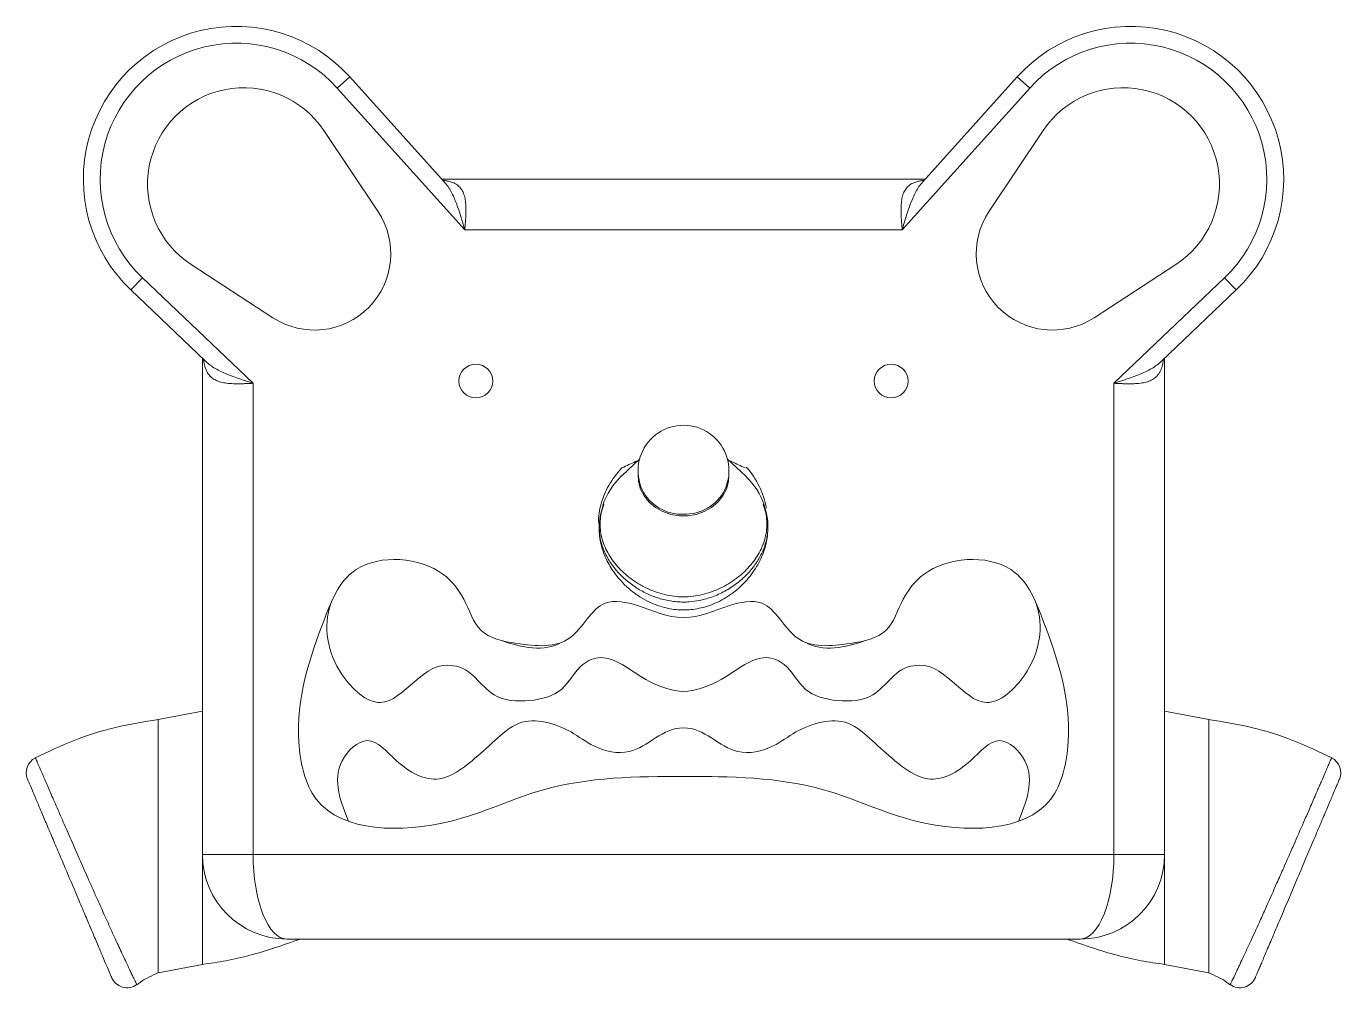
# Model space of a CAD drawing. Header units: millimetres. Extents: x 8.7 to 86.6, y 20 to 77.
import ezdxf

# ---------------------------------------------------------------- set-up
doc = ezdxf.new("R2010")
doc.units = ezdxf.units.MM

msp = doc.modelspace()

# ---------------------------------------------------------------- linework, layer by layer
at = {"color": 7, "linetype": 'Continuous', "lineweight": 15}
for p, q in [((27.161, 73.291), (27.905, 73.96)), ((34.716, 64.9), (27.161, 73.291)), ((27.905, 73.96), (33.502, 67.743)), ((68.184, 73.291), (60.63, 64.9)), ((67.441, 73.96), (61.844, 67.743)), ((67.441, 73.96), (68.184, 73.291)), ((29.565, 66.002), (26.355, 70.793)), ((68.99, 70.793), (65.781, 66.002)), ((33.361, 67.9), (61.985, 67.9)), ((60.63, 64.9), (34.716, 64.9)), ((18.512, 62.844), (23.345, 59.698)), ((72.001, 59.698), (76.834, 62.844)), ((15.614, 62.067), (14.924, 61.343)), ((15.614, 62.067), (22.173, 55.816)), ((73.173, 55.816), (79.732, 62.067)), ((80.422, 61.343), (79.732, 62.067)), ((19.353, 57.122), (14.924, 61.343)), ((75.993, 57.122), (80.422, 61.343)), ((19.173, 27.9), (19.173, 57.293)), ((76.173, 57.293), (76.173, 27.9)), ((22.173, 55.816), (22.173, 27.9)), ((73.173, 27.9), (73.173, 55.816)), ((45.076, 51.347), (44.012, 50.333)), ((51.337, 50.33), (50.269, 51.347)), ((52.673, 47.51), (52.672, 47.62)), ((19.173, 36.4), (16.551, 35.9)), ((16.551, 20.9), (16.551, 35.9)), ((78.795, 35.9), (76.173, 36.4)), ((78.795, 35.9), (78.795, 20.9)), ((22.173, 27.9), (19.173, 27.9)), ((19.173, 21.4), (19.173, 27.899)), ((22.173, 27.9), (73.173, 27.9)), ((76.173, 27.9), (73.173, 27.9)), ((76.173, 27.899), (76.173, 21.4)), ((71.173, 22.9), (24.173, 22.9)), ((16.551, 20.9), (19.173, 21.4)), ((76.173, 21.4), (78.795, 20.9))]:
    msp.add_line(p, q, dxfattribs=at)
at = {"color": 8, "linetype": 'Continuous', "lineweight": 15, "flags": 128}
msp.add_lwpolyline([(50.359, 50.472), (50.361, 50.44), (50.337, 49.989), (50.216, 49.551), (50.004, 49.14), (49.707, 48.773), (49.337, 48.462), (48.906, 48.218), (48.431, 48.05), (47.929, 47.965), (47.417, 47.965), (46.914, 48.05), (46.439, 48.218), (46.009, 48.462), (45.639, 48.773), (45.342, 49.14), (45.129, 49.551), (45.008, 49.989), (44.984, 50.44), (44.986, 50.472)], dxfattribs=at)
at = {"color": 7, "linetype": 'Continuous', "lineweight": 15, "flags": 128}
msp.add_lwpolyline([(42.702, 46.955), (42.677, 47.477), (42.747, 48.03), (42.909, 48.592), (42.909, 48.592), (42.909, 48.592)], dxfattribs=at)
at = {"color": 7, "linetype": 'Continuous', "lineweight": 15}
for centre in [(35.368, 55.95), (59.977, 55.95)]:
    msp.add_circle(centre, 1, dxfattribs=at)
for centre, radius, start, end in [((21.173, 67.9), 9.058, 41.99621, 226.37801), ((74.173, 67.9), 9.058, 313.62199, 138.00379), ((21.173, 67.9), 8.058, 41.99621, 226.37801), ((74.173, 67.9), 8.058, 313.62199, 138.00379), ((21.62, 67.62), 5.699, 33.82301, 236.94358), ((73.725, 67.62), 5.699, 303.05642, 146.17699), ((25.81, 63.487), 4.52, 236.94358, 33.82301), ((69.536, 63.487), 4.52, 146.17699, 303.05642), ((47.673, 50.637), 2.692, 0, 204.93075), ((47.673, 50.637), 2.692, 335.06925, 0), ((47.673, 47.51), 5, 10.45671, 41.95288), ((46.975, 47.172), 4.332, 133.2652, 160.78351), ((48.375, 47.175), 4.327, 18.76289, 46.73828), ((47.567, 50.665), 2.608, 206.46924, 272.33094), ((47.75, 50.715), 2.657, 268.34195, 332.85788), ((9.735, 32.748), 1, 117.50855, 202.9798), ((85.61, 32.748), 1, 337.02088, 62.4736), ((85.61, 32.748), 1, 337.02084, 62.44821), ((24.173, 27.9), 5, 180, 270), ((71.173, 27.9), 5, 270, 0), ((14.709, 21.019), 1, 202.97882, 305.07165), ((80.637, 21.019), 1, 234.98262, 337.02454)]:
    msp.add_arc(centre, radius, start, end, dxfattribs=at)
for centre, start_param, end_param in [((24.173, 27.9), 1.570796, 3.141593), ((71.173, 27.9), 3.141593, 4.712389)]:
    msp.add_ellipse(centre, major_axis=(0, 5), ratio=0.4, start_param=start_param, end_param=end_param, dxfattribs=at)
at = {"color": 8, "linetype": 'Continuous', "lineweight": 15}
for points, knots in [([(33.414, 67.841), (33.458, 67.835), (33.575, 67.82), (33.74, 67.786), (33.966, 67.722), (34.158, 67.636), (34.319, 67.524), (34.455, 67.397), (34.562, 67.247), (34.644, 67.07), (34.709, 66.877), (34.752, 66.661), (34.776, 66.423), (34.788, 66.165), (34.785, 65.887), (34.771, 65.615), (34.755, 65.373), (34.737, 65.145), (34.722, 64.968), (34.716, 64.905), (34.716, 64.9)], [0, 0, 0, 0, 0.034373, 0.092296, 0.140191, 0.237664, 0.287442, 0.331728, 0.421989, 0.468092, 0.512886, 0.604074, 0.650545, 0.698616, 0.796306, 0.845992, 0.883345, 0.95865, 0.996632, 1, 1, 1, 1]), ([(60.63, 64.9), (60.629, 64.905), (60.619, 65.024), (60.599, 65.258), (60.577, 65.557), (60.565, 65.81), (60.559, 66.02), (60.56, 66.225), (60.572, 66.479), (60.602, 66.713), (60.651, 66.922), (60.717, 67.114), (60.829, 67.326), (60.986, 67.494), (61.143, 67.605), (61.278, 67.677), (61.429, 67.736), (61.601, 67.785), (61.768, 67.82), (61.886, 67.835), (61.932, 67.841)], [0, 0, 0, 0, 0.0033672, 0.0782893, 0.153958, 0.2020647, 0.2507687, 0.2997857, 0.3494601, 0.4396622, 0.4854376, 0.5318973, 0.6210775, 0.7124355, 0.7602495, 0.8088643, 0.8578727, 0.9076547, 0.963634, 1, 1, 1, 1]), ([(22.173, 55.816), (22.167, 55.815), (22.059, 55.81), (21.846, 55.8), (21.494, 55.787), (21.102, 55.783), (20.7, 55.804), (20.337, 55.859), (20.027, 55.955), (19.764, 56.102), (19.552, 56.306), (19.392, 56.575), (19.301, 56.861), (19.255, 57.087), (19.241, 57.197), (19.237, 57.232)], [0, 0, 0, 0, 0.003471, 0.071228, 0.139726, 0.237516, 0.337854, 0.429785, 0.524368, 0.615952, 0.710521, 0.810439, 0.913656, 0.972587, 1, 1, 1, 1]), ([(76.107, 57.23), (76.098, 57.16), (76.084, 57.051), (76.048, 56.893), (76.008, 56.745), (75.948, 56.587), (75.874, 56.441), (75.759, 56.274), (75.584, 56.104), (75.324, 55.958), (75.064, 55.877), (74.835, 55.833), (74.65, 55.809), (74.453, 55.794), (74.246, 55.786), (74.03, 55.785), (73.782, 55.789), (73.5, 55.8), (73.287, 55.81), (73.178, 55.815), (73.173, 55.816)], [0, 0, 0, 0, 0.054721, 0.085271, 0.135187, 0.185829, 0.236868, 0.288745, 0.380768, 0.475026, 0.567318, 0.614192, 0.661751, 0.710532, 0.759977, 0.80975, 0.860179, 0.928073, 0.996527, 1, 1, 1, 1]), ([(52.455, 48.537), (52.474, 48.484), (52.554, 48.251), (52.647, 47.829), (52.682, 47.348), (52.659, 46.94), (52.606, 46.605), (52.521, 46.273), (52.37, 45.849), (52.164, 45.443), (51.91, 45.06), (51.688, 44.773), (51.432, 44.491), (51.142, 44.215), (50.824, 43.955), (50.483, 43.716), (50.123, 43.502), (49.744, 43.313), (49.344, 43.15), (48.966, 43.032), (48.517, 42.927), (48.098, 42.869), (47.649, 42.854), (47.28, 42.87), (46.886, 42.919), (46.493, 43.001), (46.114, 43.113), (45.751, 43.249), (45.405, 43.407), (45.071, 43.589), (44.745, 43.795), (44.431, 44.026), (44.131, 44.28), (43.852, 44.555), (43.595, 44.849), (43.364, 45.16), (43.161, 45.488), (42.987, 45.833), (42.822, 46.272), (42.712, 46.645), (42.703, 46.908), (42.702, 46.955)], [0, 0, 0, 0, 0.010652, 0.046386, 0.082814, 0.105632, 0.128819, 0.152178, 0.175874, 0.221548, 0.244651, 0.268008, 0.29339, 0.318936, 0.345006, 0.371257, 0.396936, 0.422794, 0.449227, 0.475869, 0.494809, 0.533099, 0.552484, 0.576177, 0.600048, 0.624459, 0.649046, 0.672044, 0.695315, 0.718721, 0.7424, 0.767091, 0.791936, 0.817262, 0.842752, 0.868372, 0.894163, 0.920502, 0.947038, 0.990625, 1, 1, 1, 1]), ([(9.274, 33.633), (9.276, 33.63), (9.279, 33.623), (9.312, 33.546), (9.365, 33.422), (9.462, 33.199), (9.593, 32.897), (9.76, 32.511), (9.905, 32.176), (10.069, 31.798), (10.253, 31.376), (10.45, 30.924), (10.724, 30.294), (11.017, 29.621), (11.328, 28.911), (11.648, 28.18), (11.981, 27.424), (12.332, 26.633), (12.611, 26.006), (12.88, 25.403), (13.207, 24.674), (13.509, 24.003), (13.802, 23.36), (14.018, 22.887), (14.228, 22.432), (14.426, 22.008), (14.606, 21.624), (14.766, 21.284), (14.906, 20.987), (15.027, 20.733), (15.125, 20.527), (15.2, 20.371), (15.252, 20.264), (15.28, 20.205), (15.28, 20.206), (15.28, 20.206)], [0, 0, 0, 0, 0.025017, 0.053267, 0.081739, 0.107561, 0.159986, 0.186644, 0.213632, 0.240816, 0.268641, 0.296693, 0.322763, 0.375744, 0.402708, 0.428961, 0.482358, 0.509585, 0.539985, 0.570691, 0.595644, 0.646326, 0.672109, 0.699298, 0.726705, 0.754824, 0.783198, 0.810978, 0.838977, 0.867638, 0.896516, 0.924347, 0.952366, 0.980987, 1, 1, 1, 1]), ([(80.063, 20.201), (80.063, 20.201), (80.06, 20.195), (80.077, 20.229), (80.121, 20.321), (80.223, 20.533), (80.345, 20.788), (80.505, 21.125), (80.686, 21.51), (80.909, 21.984), (81.165, 22.535), (81.433, 23.117), (81.728, 23.765), (82.04, 24.454), (82.357, 25.161), (82.688, 25.902), (83.03, 26.669), (83.234, 27.129), (83.444, 27.604), (83.643, 28.057), (83.972, 28.806), (84.283, 29.517), (84.575, 30.187), (84.809, 30.725), (85.03, 31.232), (85.231, 31.694), (85.361, 31.992), (85.57, 32.475), (85.743, 32.873), (85.872, 33.173), (85.982, 33.427), (86.049, 33.581), (86.072, 33.634), (86.071, 33.632), (86.071, 33.631)], [0, 0, 0, 0, 0.002072, 0.030091, 0.072765, 0.091531, 0.154719, 0.174, 0.193478, 0.259253, 0.27943, 0.298896, 0.364641, 0.384787, 0.404282, 0.470096, 0.490266, 0.512417, 0.534764, 0.557243, 0.576771, 0.642652, 0.662806, 0.683128, 0.731101, 0.752119, 0.773235, 0.79334, 0.861218, 0.882004, 0.901891, 0.968988, 0.989532, 1, 1, 1, 1])]:
    msp.add_open_spline(points, degree=3, knots=knots, dxfattribs=at)
at = {"color": 7, "linetype": 'Continuous', "lineweight": 15}
for points, knots in [([(33.502, 67.743), (33.658, 67.569), (33.793, 67.369), (34.028, 66.936), (34.131, 66.699), (34.411, 65.962), (34.561, 65.436), (34.716, 64.9)], [0, 0, 0, 0, 0.25, 0.25, 0.5, 0.5, 1, 1, 1, 1]), ([(60.63, 64.9), (60.706, 65.166), (60.783, 65.432), (60.944, 65.955), (61.028, 66.21), (61.216, 66.703), (61.318, 66.936), (61.554, 67.371), (61.686, 67.568), (61.844, 67.743)], [0, 0, 0, 0, 0.25, 0.25, 0.5, 0.5, 0.75, 0.75, 1, 1, 1, 1]), ([(22.173, 55.816), (21.642, 55.984), (21.112, 56.152), (20.379, 56.456), (20.148, 56.566), (19.719, 56.818), (19.524, 56.958), (19.353, 57.122)], [0, 0, 0, 0, 0.5, 0.5, 0.75, 0.75, 1, 1, 1, 1]), ([(75.993, 57.122), (75.823, 56.96), (75.625, 56.817), (75.198, 56.566), (74.967, 56.456), (74.231, 56.151), (73.707, 55.986), (73.173, 55.816)], [0, 0, 0, 0, 0.25, 0.25, 0.5, 0.5, 1, 1, 1, 1]), ([(44.01, 50.802), (43.736, 50.47), (43.211, 49.832), (42.772, 48.707), (42.604, 47.911), (42.661, 47.521), (42.663, 47.509)], [0, 0, 0, 0, 0.352272, 0.675021, 0.989869, 1, 1, 1, 1]), ([(44.955, 51.232), (44.911, 51.213), (44.737, 51.14), (44.429, 50.993), (44.161, 50.864), (44.015, 50.804), (44.01, 50.802)], [0, 0, 0, 0, 0.140347, 0.542989, 0.985982, 1, 1, 1, 1]), ([(51.335, 50.802), (51.331, 50.804), (51.194, 50.86), (50.932, 50.986), (50.624, 51.133), (50.442, 51.21), (50.39, 51.231)], [0, 0, 0, 0, 0.014024, 0.427052, 0.839842, 1, 1, 1, 1]), ([(42.948, 48.649), (42.824, 48.309), (42.756, 47.975), (42.72, 47.309), (42.754, 46.993), (42.87, 46.527), (42.92, 46.373), (43.04, 46.073), (43.109, 45.927), (43.267, 45.641), (43.355, 45.501), (43.55, 45.226), (43.657, 45.091), (44.002, 44.704), (44.261, 44.466), (44.694, 44.141), (44.847, 44.038), (45.161, 43.848), (45.323, 43.76), (45.658, 43.601), (45.83, 43.529), (46.184, 43.402), (46.366, 43.348), (46.915, 43.216), (47.288, 43.169), (48.052, 43.169), (48.427, 43.216), (49.165, 43.392), (49.519, 43.52), (50.186, 43.838), (50.505, 44.032), (51.081, 44.463), (51.341, 44.701), (51.686, 45.089), (51.794, 45.224), (51.989, 45.498), (52.077, 45.638), (52.315, 46.069), (52.437, 46.373), (52.552, 46.837), (52.58, 46.993), (52.612, 47.313), (52.617, 47.477), (52.599, 47.807), (52.577, 47.973), (52.508, 48.309), (52.459, 48.479), (52.398, 48.649)], [0, 0, 0, 0, 0.0625, 0.0625, 0.125, 0.125, 0.15625, 0.15625, 0.1875, 0.1875, 0.21875, 0.21875, 0.25, 0.25, 0.3125, 0.3125, 0.34375, 0.34375, 0.375, 0.375, 0.40625, 0.40625, 0.4375, 0.4375, 0.5, 0.5, 0.5625, 0.5625, 0.625, 0.625, 0.6875, 0.6875, 0.75, 0.75, 0.78125, 0.78125, 0.8125, 0.8125, 0.875, 0.875, 0.90625, 0.90625, 0.9375, 0.9375, 0.96875, 0.96875, 1, 1, 1, 1]), ([(52.659, 47.18), (52.665, 47.282), (52.681, 47.564), (52.605, 48.028), (52.52, 48.391), (52.446, 48.566), (52.444, 48.57)], [0, 0, 0, 0, 0.222088, 0.613478, 0.99064, 1, 1, 1, 1]), ([(42.673, 47.51), (42.673, 47.424), (42.672, 47.271), (42.678, 46.991), (42.713, 46.658), (42.769, 46.346), (42.863, 45.994), (42.99, 45.64), (43.224, 45.129), (43.543, 44.614), (43.979, 44.084), (44.419, 43.653), (44.93, 43.257), (45.628, 42.841), (46.465, 42.516), (47.441, 42.363), (48.391, 42.413), (49.362, 42.675), (50.315, 43.162), (51.18, 43.853), (51.882, 44.694), (52.3, 45.47), (52.493, 46.028), (52.572, 46.338), (52.632, 46.649), (52.664, 46.957), (52.667, 47.216), (52.668, 47.341)], [0, 0, 0, 0, 0.043404, 0.076893, 0.091916, 0.11409, 0.134453, 0.158856, 0.180758, 0.232614, 0.264713, 0.300921, 0.340436, 0.37786, 0.443126, 0.496434, 0.54987, 0.608802, 0.671443, 0.736319, 0.801729, 0.862113, 0.890309, 0.904456, 0.920533, 0.961917, 1, 1, 1, 1]), ([(47.673, 41.936), (46.669, 41.938), (45.362, 42.635), (42.5, 43.223), (41.197, 40.045), (38.101, 40.3), (35.437, 40.848), (34.772, 43.165), (32.683, 45.592), (27.919, 45.673), (25.819, 40.453), (24.352, 36.073), (25.882, 29.177), (33.61, 29.198), (39.9, 32.443), (44.98, 32.544), (47.673, 32.527)], [0, 0, 0, 0, 0.04809, 0.080431, 0.130029, 0.183942, 0.221967, 0.25769, 0.295396, 0.382878, 0.435159, 0.563009, 0.623061, 0.758909, 0.85831, 1, 1, 1, 1]), ([(47.673, 32.527), (50.365, 32.544), (55.445, 32.443), (61.735, 29.198), (69.464, 29.177), (70.994, 36.073), (69.527, 40.453), (67.427, 45.673), (62.662, 45.592), (60.573, 43.165), (59.909, 40.848), (57.244, 40.3), (54.149, 40.045), (52.846, 43.223), (49.984, 42.635), (48.677, 41.938), (47.673, 41.936)], [0, 0, 0, 0, 0.14169, 0.241091, 0.376939, 0.436991, 0.564841, 0.617122, 0.704604, 0.74231, 0.778033, 0.816058, 0.869971, 0.919569, 0.95191, 1, 1, 1, 1]), ([(26.771, 42.774), (26.312, 41.41), (26.705, 38.89), (30.45, 35.501), (32.305, 39.476), (34.032, 39.089)], [0.6765815, 0.6765815, 0.6765815, 0.6765815, 0.7917991, 0.8670961, 1, 1, 1, 1]), ([(68.574, 42.774), (69.034, 41.41), (68.64, 38.89), (64.896, 35.501), (63.04, 39.476), (61.314, 39.089)], [0.6765815, 0.6765815, 0.6765815, 0.6765815, 0.7917991, 0.8670961, 1, 1, 1, 1]), ([(34.032, 39.089), (35.127, 38.968), (35.968, 37.089), (38.527, 36.904), (40.633, 37.444), (41.363, 39.13), (42.838, 39.742), (44.254, 39.107), (45.642, 38.012), (46.975, 37.616), (47.673, 37.544)], [0, 0, 0, 0, 0.192624, 0.329545, 0.459986, 0.582638, 0.655487, 0.741316, 0.863698, 1, 1, 1, 1]), ([(61.314, 39.089), (60.219, 38.968), (59.378, 37.089), (56.818, 36.904), (54.713, 37.444), (53.982, 39.13), (52.508, 39.742), (51.091, 39.107), (49.704, 38.012), (48.371, 37.616), (47.673, 37.544)], [0, 0, 0, 0, 0.192624, 0.329545, 0.459986, 0.582638, 0.655487, 0.741316, 0.863698, 1, 1, 1, 1]), ([(16.551, 35.9), (15.704, 35.764), (14.012, 35.493), (11.549, 34.722), (10.003, 33.983), (9.23, 33.613)], [0, 0, 0, 0, 0.333389, 0.666651, 1, 1, 1, 1]), ([(27.834, 29.866), (27.394, 30.935), (26.557, 32.974), (29.071, 35.263), (30.762, 33.127), (33.073, 31.875), (35.093, 33.38), (36.462, 34.622), (38.202, 36.225), (40.688, 35.52), (42.424, 34.151), (45.066, 33.558), (46.432, 35.434), (47.673, 35.407)], [0, 0, 0, 0, 0.139023, 0.210681, 0.289462, 0.393422, 0.476641, 0.544202, 0.610713, 0.728288, 0.788074, 0.867753, 1, 1, 1, 1]), ([(67.511, 29.866), (67.952, 30.935), (68.788, 32.974), (66.274, 35.263), (64.583, 33.127), (62.273, 31.875), (60.252, 33.38), (58.884, 34.622), (57.144, 36.225), (54.658, 35.52), (52.921, 34.151), (50.28, 33.558), (48.914, 35.434), (47.673, 35.407)], [0, 0, 0, 0, 0.139023, 0.210681, 0.289462, 0.393422, 0.476641, 0.544202, 0.610713, 0.728288, 0.788074, 0.867753, 1, 1, 1, 1]), ([(86.114, 33.613), (85.341, 33.983), (83.796, 34.723), (81.333, 35.493), (79.641, 35.764), (78.795, 35.9)], [0, 0, 0, 0, 0.3333492, 0.6666109, 1, 1, 1, 1]), ([(13.783, 20.641), (13.78, 20.648), (13.774, 20.663), (13.673, 20.9), (13.502, 21.304), (13.264, 21.865), (12.962, 22.577), (12.621, 23.381), (12.25, 24.256), (11.842, 25.218), (11.411, 26.236), (10.97, 27.275), (10.562, 28.238), (10.171, 29.158), (9.813, 30.004), (9.491, 30.764), (9.228, 31.382), (9.025, 31.861), (8.888, 32.184), (8.816, 32.355), (8.823, 32.339), (8.825, 32.334)], [0, 0, 0, 0, 0.046606, 0.104582, 0.160561, 0.218249, 0.272361, 0.328358, 0.378283, 0.429521, 0.490181, 0.542605, 0.59662, 0.649013, 0.702824, 0.7568, 0.812492, 0.864496, 0.917847, 0.972719, 1, 1, 1, 1]), ([(86.531, 32.357), (86.532, 32.36), (86.528, 32.352), (86.514, 32.317), (86.502, 32.291), (86.457, 32.183), (86.411, 32.075), (86.289, 31.788), (86.215, 31.612), (86.083, 31.301), (86.036, 31.19), (85.934, 30.95), (85.879, 30.822), (85.709, 30.419), (85.584, 30.125), (85.315, 29.489), (85.169, 29.145), (84.868, 28.437), (84.712, 28.07), (84.39, 27.309), (84.225, 26.92), (83.977, 26.335), (83.894, 26.139), (83.73, 25.752), (83.648, 25.56), (83.488, 25.181), (83.408, 24.993), (83.25, 24.622), (83.172, 24.437), (82.942, 23.895), (82.797, 23.553), (82.524, 22.909), (82.395, 22.603), (82.165, 22.061), (82.063, 21.821), (81.929, 21.506), (81.888, 21.408), (81.813, 21.231), (81.779, 21.151), (81.687, 20.936), (81.64, 20.825), (81.576, 20.673), (81.559, 20.633), (81.557, 20.629)], [0, 0, 0, 0, 0.03125, 0.03125, 0.0625, 0.0625, 0.125, 0.125, 0.1875, 0.1875, 0.21875, 0.21875, 0.25, 0.25, 0.3125, 0.3125, 0.375, 0.375, 0.4375, 0.4375, 0.5, 0.5, 0.53125, 0.53125, 0.5625, 0.5625, 0.59375, 0.59375, 0.625, 0.625, 0.6875, 0.6875, 0.75, 0.75, 0.8125, 0.8125, 0.84375, 0.84375, 0.875, 0.875, 0.9375, 0.9375, 1, 1, 1, 1]), ([(19.173, 21.4), (19.638, 21.463), (20.581, 21.591), (22.006, 21.932), (23.472, 22.374), (24.461, 22.722), (24.968, 22.9)], [0, 0, 0, 0, 0.2345361, 0.4757658, 0.7313585, 1, 1, 1, 1]), ([(70.378, 22.9), (70.885, 22.722), (71.874, 22.374), (73.34, 21.932), (74.764, 21.591), (75.708, 21.463), (76.173, 21.4)], [0, 0, 0, 0, 0.2686415, 0.5242342, 0.7654639, 1, 1, 1, 1]), ([(15.294, 20.188), (15.353, 20.236), (15.729, 20.54), (16.175, 20.735), (16.551, 20.9)], [0, 0, 0, 0, 0.157658, 1, 1, 1, 1]), ([(78.795, 20.9), (79.171, 20.735), (79.617, 20.54), (79.993, 20.235), (80.052, 20.187)], [0, 0, 0, 0, 0.841552, 1, 1, 1, 1])]:
    msp.add_open_spline(points, degree=3, knots=knots, dxfattribs=at)
for points in [[(40.426, 40.466), (39.451, 39.888), (38.072, 40.153), (36.89, 40.58)], [(54.919, 40.466), (55.895, 39.888), (57.273, 40.153), (58.455, 40.58)], [(46.75, 32.529), (47.62, 32.537), (48.49, 32.536), (49.36, 32.523)]]:
    msp.add_open_spline(points, degree=3, dxfattribs=at)

doc.saveas('drawing.dxf')
